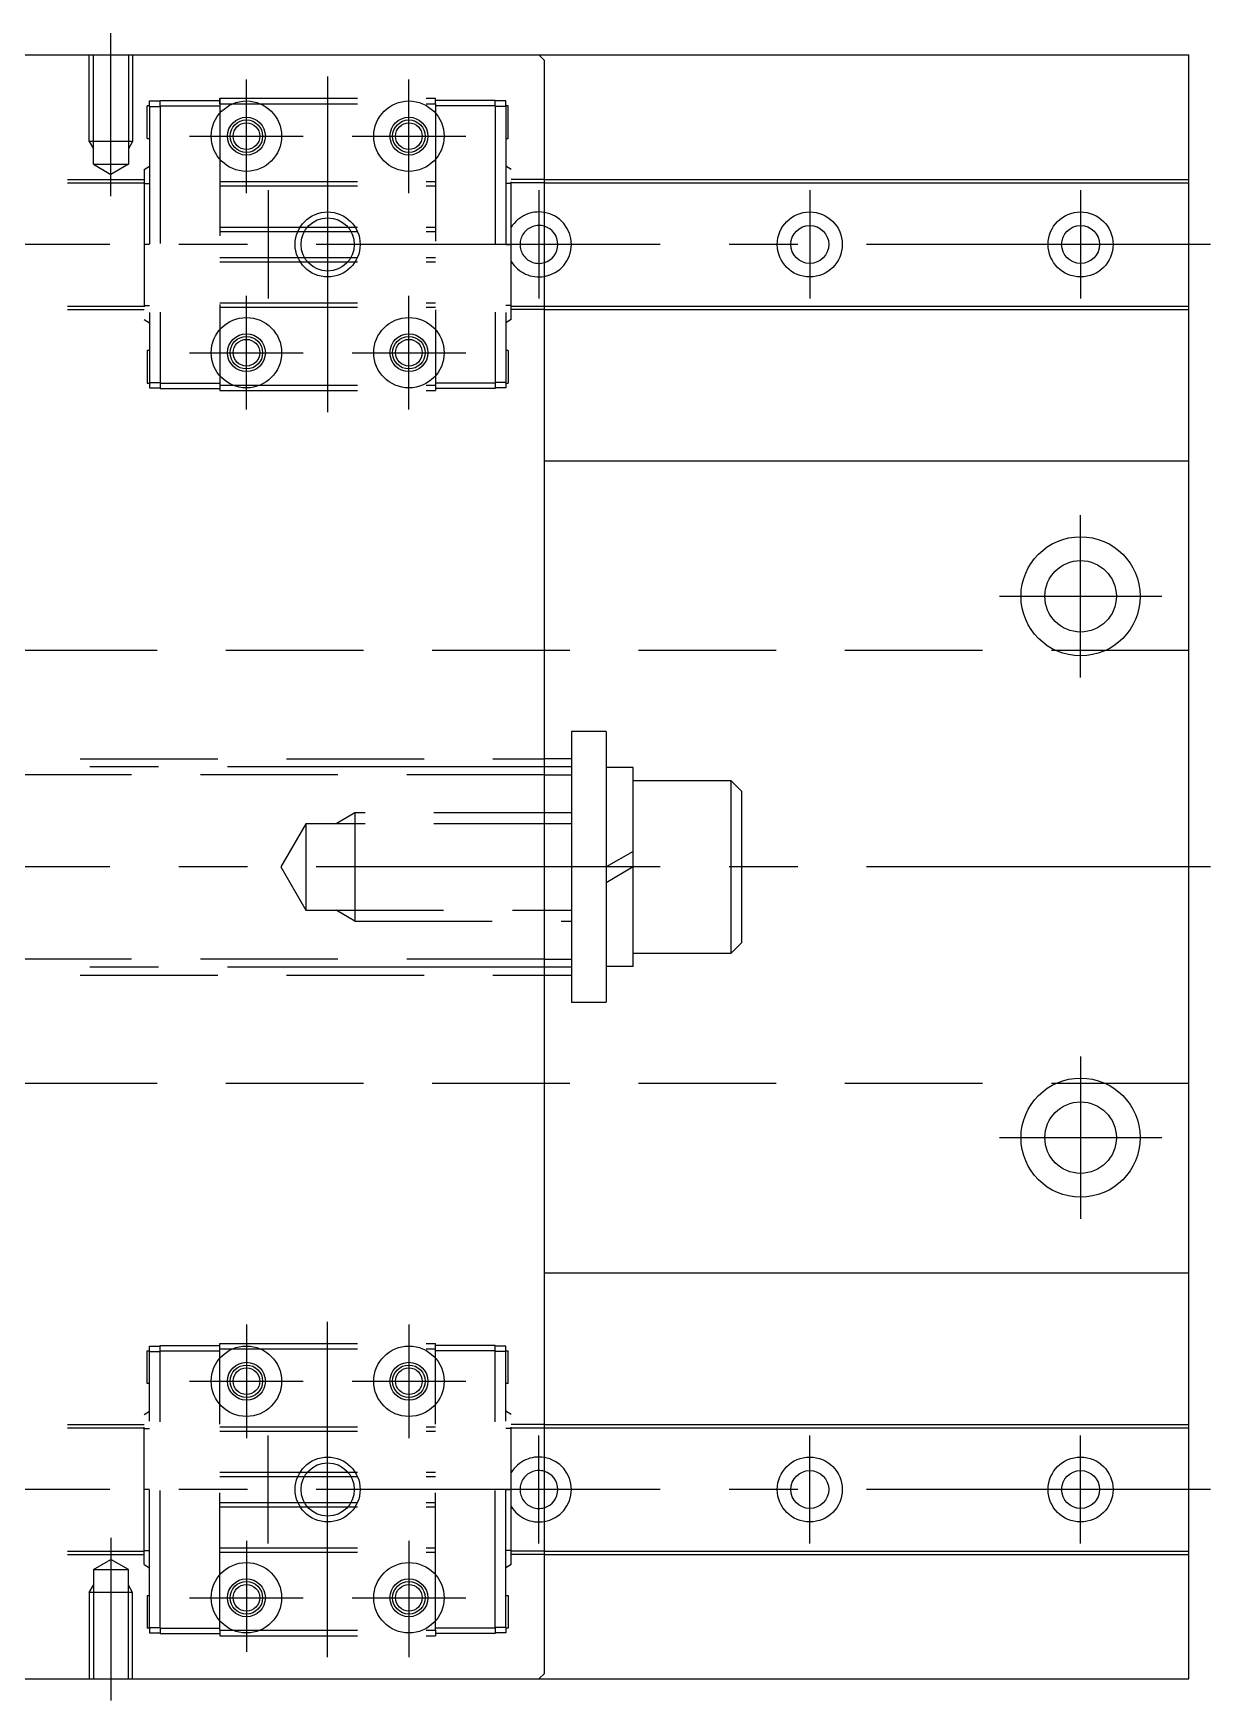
# Model space of a CAD drawing. Extents: x -159 to 423, y -62 to 327.
# Drawn here: x 314.2 to 422.9, y 91.2 to 245.2 of the extents above; entities that cross this region are included whole.
import ezdxf

# ---------------------------------------------------------------- set-up
doc = ezdxf.new("R2010")
doc.units = 0
doc.linetypes.add('CENTER', pattern=[50.8, 31.75, -6.35, 6.35, -6.35])
doc.linetypes.add('DASHED', pattern=[19.05, 12.7, -6.35])
doc.layers.get('0').update_dxf_attribs({"linetype": 'CONTINUOUS'})
doc.layers.add('CENTER', color=1, linetype='CENTER')

msp = doc.modelspace()

# ---------------------------------------------------------------- linework, layer by layer
at = {"color": 7, "linetype": 'CONTINUOUS'}
for p, q in [((190.85, 243.22), (420.85, 243.22)), ((361.35, 242.72), (360.85, 243.22)), ((361.35, 93.72), (361.35, 242.72)), ((420.85, 93.22), (420.85, 243.22)), ((361.35, 231.72), (420.85, 231.72)), ((361.35, 231.42), (420.85, 231.42)), ((361.35, 220.02), (420.85, 220.02)), ((361.35, 219.72), (420.85, 219.72)), ((361.35, 205.72), (420.85, 205.72)), ((363.85, 180.72), (363.85, 155.72)), ((367.05, 180.72), (363.85, 180.72)), ((367.05, 180.72), (367.05, 155.72)), ((363.85, 178.22), (361.35, 178.22)), ((363.85, 178.22), (363.85, 158.22)), ((367.05, 177.42), (367.05, 159.02)), ((369.55, 177.42), (367.05, 177.42)), ((369.55, 159.02), (369.55, 177.42)), ((369.55, 176.22), (378.55, 176.22)), ((378.55, 176.22), (378.55, 160.22)), ((378.55, 176.22), (379.55, 175.22)), ((379.55, 175.22), (379.55, 161.22)), ((369.55, 169.66), (367.05, 168.22)), ((369.55, 168.22), (367.05, 166.77)), ((378.55, 160.22), (369.55, 160.22)), ((379.55, 161.22), (378.55, 160.22)), ((369.55, 159.02), (367.05, 159.02)), ((361.35, 158.22), (363.85, 158.22)), ((363.85, 155.72), (367.05, 155.72)), ((361.35, 130.72), (420.85, 130.72)), ((361.35, 116.72), (420.85, 116.72)), ((361.35, 116.42), (420.85, 116.42)), ((361.35, 105.02), (420.85, 105.02)), ((361.35, 104.72), (420.85, 104.72)), ((190.85, 93.22), (420.85, 93.22)), ((361.35, 93.72), (360.85, 93.22))]:
    msp.add_line(p, q, dxfattribs=at)
at = {"color": 3, "linetype": 'DASHED'}
for p, q in [((319.35, 235.22), (319.35, 243.22)), ((319.73, 233.12), (319.73, 243.22)), ((322.97, 243.22), (322.97, 233.12)), ((323.35, 243.22), (323.35, 235.22)), ((324.9, 238.47), (324.9, 238.97)), ((324.9, 238.97), (325.9, 238.97)), ((325.9, 239.02), (331.4, 239.02)), ((325.9, 238.52), (325.9, 239.02)), ((331.4, 239.22), (351.3, 239.22)), ((331.4, 239.22), (331.4, 212.72)), ((331.4, 238.72), (331.4, 239.22)), ((331.4, 238.72), (351.3, 238.72)), ((351.3, 238.72), (351.3, 239.22)), ((356.8, 239.02), (351.3, 239.02)), ((351.3, 238.72), (351.3, 212.72)), ((356.8, 238.52), (356.8, 239.02)), ((357.8, 238.97), (356.8, 238.97)), ((357.8, 238.47), (357.8, 238.97)), ((324.9, 238.52), (324.7, 238.52)), ((324.7, 235.52), (324.7, 238.52)), ((324.9, 238.47), (324.9, 212.97)), ((324.9, 238.47), (325.9, 238.47)), ((325.9, 238.52), (325.9, 212.92)), ((325.9, 238.52), (331.4, 238.52)), ((356.8, 238.52), (351.3, 238.52)), ((356.8, 238.52), (356.8, 212.92)), ((357.8, 238.47), (356.8, 238.47)), ((358, 238.52), (357.8, 238.52)), ((357.8, 238.47), (357.8, 212.97)), ((358, 235.52), (358, 238.52)), ((323.35, 235.22), (319.35, 235.22)), ((319.35, 235.22), (319.73, 234.56)), ((323.35, 235.22), (322.97, 234.56)), ((324.7, 235.52), (324.9, 235.52)), ((357.8, 235.52), (358, 235.52)), ((319.73, 233.12), (322.97, 233.12)), ((319.73, 233.12), (321.35, 232.18)), ((322.97, 233.12), (321.35, 232.18)), ((324.4, 232.65), (324.9, 232.95)), ((324.4, 232.65), (324.4, 218.79)), ((358.3, 232.65), (357.8, 232.95)), ((358.3, 218.79), (358.3, 232.65)), ((298.3, 231.72), (324.4, 231.72)), ((298.3, 231.42), (324.4, 231.42)), ((324.4, 231.35), (324.9, 231.35)), ((331.4, 231.52), (351.3, 231.52)), ((331.4, 231.12), (351.3, 231.12)), ((358.3, 231.35), (357.8, 231.35)), ((361.35, 231.72), (358.3, 231.72)), ((361.35, 231.42), (358.3, 231.42)), ((331.4, 227.32), (351.3, 227.32)), ((331.4, 226.92), (351.3, 226.92)), ((324.9, 225.72), (324.4, 225.72)), ((357.8, 225.72), (358.3, 225.72)), ((331.4, 224.52), (351.3, 224.52)), ((331.4, 224.12), (351.3, 224.12)), ((331.4, 220.32), (351.3, 220.32)), ((298.3, 220.02), (324.4, 220.02)), ((298.3, 219.72), (324.4, 219.72)), ((324.4, 220.09), (324.9, 220.09)), ((324.4, 218.79), (324.9, 218.49)), ((331.4, 219.92), (351.3, 219.92)), ((358.3, 220.09), (357.8, 220.09)), ((358.3, 218.79), (357.8, 218.49)), ((358.3, 220.02), (361.35, 220.02)), ((361.35, 219.72), (358.3, 219.72)), ((324.7, 215.92), (324.7, 212.92)), ((324.9, 215.92), (324.7, 215.92)), ((358, 215.92), (357.8, 215.92)), ((358, 215.92), (358, 212.92)), ((324.7, 212.92), (324.9, 212.92)), ((324.9, 212.97), (324.9, 212.47)), ((324.9, 212.97), (325.9, 212.97)), ((325.9, 212.92), (331.4, 212.92)), ((325.9, 212.92), (325.9, 212.42)), ((331.4, 212.72), (351.3, 212.72)), ((331.4, 212.72), (331.4, 212.22)), ((356.8, 212.92), (351.3, 212.92)), ((351.3, 212.72), (351.3, 212.22)), ((357.8, 212.97), (356.8, 212.97)), ((356.8, 212.92), (356.8, 212.42)), ((357.8, 212.97), (357.8, 212.47)), ((357.8, 212.92), (358, 212.92)), ((324.9, 212.47), (325.9, 212.47)), ((325.9, 212.42), (331.4, 212.42)), ((331.4, 212.22), (351.3, 212.22)), ((356.8, 212.42), (351.3, 212.42)), ((357.8, 212.47), (356.8, 212.47)), ((420.85, 188.22), (200.85, 188.22)), ((261.35, 178.22), (361.35, 178.22)), ((361.35, 176.72), (261.35, 176.72)), ((343.85, 173.22), (342.12, 172.22)), ((343.85, 173.22), (343.85, 163.22)), ((363.85, 173.22), (343.85, 173.22)), ((339.35, 172.22), (337.04, 168.22)), ((363.85, 172.22), (339.35, 172.22)), ((339.35, 172.22), (339.35, 164.22)), ((337.04, 168.22), (339.35, 164.22)), ((339.35, 164.22), (363.85, 164.22)), ((343.85, 163.22), (342.12, 164.22)), ((343.85, 163.22), (363.85, 163.22)), ((361.35, 159.72), (261.35, 159.72)), ((261.35, 158.22), (361.35, 158.22)), ((420.85, 148.22), (200.85, 148.22)), ((324.7, 120.52), (324.7, 123.52)), ((324.7, 123.52), (324.9, 123.52)), ((324.9, 123.47), (324.9, 123.97)), ((324.9, 123.97), (325.9, 123.97)), ((324.9, 97.97), (324.9, 123.47)), ((324.9, 123.47), (325.9, 123.47)), ((325.9, 124.02), (331.4, 124.02)), ((325.9, 123.52), (325.9, 124.02)), ((325.9, 97.92), (325.9, 123.52)), ((325.9, 123.52), (331.4, 123.52)), ((331.4, 124.22), (351.3, 124.22)), ((331.4, 123.72), (331.4, 124.22)), ((331.4, 97.72), (331.4, 123.72)), ((331.4, 123.72), (351.3, 123.72)), ((351.3, 123.72), (351.3, 124.22)), ((356.8, 124.02), (351.3, 124.02)), ((351.3, 97.72), (351.3, 123.72)), ((356.8, 123.52), (351.3, 123.52)), ((356.8, 123.52), (356.8, 124.02)), ((357.8, 123.97), (356.8, 123.97)), ((356.8, 97.92), (356.8, 123.52)), ((357.8, 123.47), (356.8, 123.47)), ((357.8, 123.47), (357.8, 123.97)), ((357.8, 123.52), (358, 123.52)), ((357.8, 97.97), (357.8, 123.47)), ((358, 120.52), (358, 123.52)), ((324.9, 120.52), (324.7, 120.52)), ((358, 120.52), (357.8, 120.52)), ((324.4, 117.65), (324.9, 117.95)), ((324.4, 103.79), (324.4, 117.65)), ((358.3, 117.65), (357.8, 117.95)), ((358.3, 103.79), (358.3, 117.65)), ((298.3, 116.72), (324.4, 116.72)), ((298.3, 116.42), (324.4, 116.42)), ((324.4, 116.35), (324.9, 116.35)), ((331.4, 116.52), (351.3, 116.52)), ((331.4, 116.12), (351.3, 116.12)), ((358.3, 116.35), (357.8, 116.35)), ((361.35, 116.72), (358.3, 116.72)), ((358.3, 116.42), (361.35, 116.42)), ((331.4, 112.32), (351.3, 112.32)), ((331.4, 111.92), (351.3, 111.92)), ((324.9, 110.72), (324.4, 110.72)), ((331.4, 109.52), (351.3, 109.52)), ((357.8, 110.72), (358.3, 110.72)), ((331.4, 109.12), (351.3, 109.12)), ((298.3, 105.02), (324.4, 105.02)), ((324.4, 105.09), (324.9, 105.09)), ((331.4, 105.32), (351.3, 105.32)), ((331.4, 104.92), (351.3, 104.92)), ((358.3, 105.09), (357.8, 105.09)), ((361.35, 105.02), (358.3, 105.02)), ((298.3, 104.72), (324.4, 104.72)), ((319.73, 103.32), (321.35, 104.25)), ((319.73, 103.32), (319.73, 93.22)), ((319.73, 103.32), (322.97, 103.32)), ((322.97, 103.32), (321.35, 104.25)), ((322.97, 93.22), (322.97, 103.32)), ((324.4, 103.79), (324.9, 103.49)), ((358.3, 103.79), (357.8, 103.49)), ((361.35, 104.72), (358.3, 104.72)), ((319.35, 101.22), (319.73, 101.87)), ((323.35, 101.22), (322.97, 101.87)), ((319.35, 101.22), (319.35, 93.22)), ((323.35, 101.22), (319.35, 101.22)), ((323.35, 93.22), (323.35, 101.22)), ((324.7, 100.92), (324.7, 97.92)), ((324.7, 100.92), (324.9, 100.92)), ((357.8, 100.92), (358, 100.92)), ((358, 100.92), (358, 97.92)), ((324.9, 97.92), (324.7, 97.92)), ((324.9, 97.97), (324.9, 97.47)), ((324.9, 97.97), (325.9, 97.97)), ((324.9, 97.47), (325.9, 97.47)), ((325.9, 97.92), (331.4, 97.92)), ((325.9, 97.92), (325.9, 97.42)), ((325.9, 97.42), (331.4, 97.42)), ((331.4, 97.72), (351.3, 97.72)), ((331.4, 97.72), (331.4, 97.22)), ((331.4, 97.22), (351.3, 97.22)), ((356.8, 97.92), (351.3, 97.92)), ((351.3, 97.72), (351.3, 97.22)), ((356.8, 97.42), (351.3, 97.42)), ((357.8, 97.97), (356.8, 97.97)), ((356.8, 97.92), (356.8, 97.42)), ((357.8, 97.47), (356.8, 97.47)), ((357.8, 97.97), (357.8, 97.47)), ((358, 97.92), (357.8, 97.92))]:
    msp.add_line(p, q, dxfattribs=at)
at = {"color": 3, "linetype": 'CONTINUOUS'}
for p, q in [((361.35, 176.72), (363.85, 176.72)), ((361.35, 159.72), (363.85, 159.72))]:
    msp.add_line(p, q, dxfattribs=at)
at = {"color": 7, "linetype": 'CONTINUOUS'}
for centre, radius in [((333.85, 235.72), 3.25), ((348.85, 235.72), 3.25), ((333.85, 235.72), 1.75), ((348.85, 235.72), 1.75), ((333.85, 235.72), 1.23), ((348.85, 235.72), 1.23), ((341.35, 225.72), 2.46), ((385.85, 225.72), 3), ((410.85, 225.72), 3), ((385.85, 225.72), 1.75), ((410.85, 225.72), 1.75), ((333.85, 215.72), 3.25), ((348.85, 215.72), 3.25), ((333.85, 215.72), 1.75), ((348.85, 215.72), 1.75), ((333.85, 215.72), 1.23), ((348.85, 215.72), 1.23), ((410.85, 193.22), 5.5), ((410.85, 193.22), 3.3), ((410.85, 143.22), 5.5), ((410.85, 143.22), 3.3), ((333.85, 120.72), 3.25), ((348.85, 120.72), 3.25), ((333.85, 120.72), 1.75), ((333.85, 120.72), 1.23), ((348.85, 120.72), 1.75), ((348.85, 120.72), 1.23), ((341.35, 110.72), 2.46), ((385.85, 110.72), 3), ((385.85, 110.72), 1.75), ((410.85, 110.72), 3), ((410.85, 110.72), 1.75), ((333.85, 100.72), 3.25), ((348.85, 100.72), 3.25), ((333.85, 100.72), 1.75), ((333.85, 100.72), 1.23), ((348.85, 100.72), 1.75), ((348.85, 100.72), 1.23)]:
    msp.add_circle(centre, radius, dxfattribs=at)
at = {"color": 3, "linetype": 'CONTINUOUS'}
for centre, radius in [((333.85, 235.72), 1.5), ((348.85, 235.72), 1.5), ((341.35, 225.72), 3), ((333.85, 215.72), 1.5), ((348.85, 215.72), 1.5), ((333.85, 120.72), 1.5), ((348.85, 120.72), 1.5), ((341.35, 110.72), 3), ((333.85, 100.72), 1.5), ((348.85, 100.72), 1.5)]:
    msp.add_circle(centre, radius, dxfattribs=at)
at = {"color": 3, "linetype": 'DASHED'}
for centre, radius, start, end in [((360.85, 225.72), 3, 80.4059, 148.2117), ((360.85, 225.72), 1.75, 73.3985, 286.6015), ((360.85, 225.72), 3, 211.7883, 279.5941), ((360.85, 110.72), 3, 80.4059, 148.2117), ((360.85, 110.72), 1.75, 73.3985, 286.6015), ((360.85, 110.72), 3, 211.7883, 279.5941)]:
    msp.add_arc(centre, radius, start, end, dxfattribs=at)
at = {"color": 7, "linetype": 'CONTINUOUS'}
for centre, radius, start, end in [((360.85, 225.72), 3, 279.5941, 80.4059), ((360.85, 225.72), 1.75, 286.6015, 73.3985), ((360.85, 110.72), 3, 279.5941, 80.4059), ((360.85, 110.72), 1.75, 286.6015, 73.3985)]:
    msp.add_arc(centre, radius, start, end, dxfattribs=at)
at = {"layer": 'CENTER', "color": 1, "linetype": 'CENTER'}
for p, q in [((321.35, 230.18), (321.35, 245.22)), ((333.85, 230.47), (333.85, 240.97)), ((341.35, 241.22), (341.35, 210.22)), ((348.85, 230.47), (348.85, 240.97)), ((328.6, 235.72), (339.1, 235.72)), ((343.6, 235.72), (354.1, 235.72)), ((335.85, 230.72), (335.85, 220.72)), ((360.85, 230.72), (360.85, 220.72)), ((385.85, 230.72), (385.85, 220.72)), ((410.85, 230.72), (410.85, 220.72)), ((422.85, 225.72), (198.85, 225.72)), ((333.85, 210.47), (333.85, 220.97)), ((348.85, 210.47), (348.85, 220.97)), ((328.6, 215.72), (339.1, 215.72)), ((343.6, 215.72), (354.1, 215.72)), ((410.85, 185.72), (410.85, 200.72)), ((403.35, 193.22), (418.35, 193.22)), ((363.85, 177.47), (200.85, 177.47)), ((422.85, 168.22), (145.05, 168.22)), ((363.85, 158.97), (200.85, 158.97)), ((410.85, 150.72), (410.85, 135.72)), ((403.35, 143.22), (418.35, 143.22)), ((333.85, 125.97), (333.85, 115.47)), ((341.35, 95.22), (341.35, 126.22)), ((348.85, 125.97), (348.85, 115.47)), ((328.6, 120.72), (339.1, 120.72)), ((343.6, 120.72), (354.1, 120.72)), ((335.85, 105.72), (335.85, 115.72)), ((360.85, 105.72), (360.85, 115.72)), ((385.85, 105.72), (385.85, 115.72)), ((410.85, 105.72), (410.85, 115.72)), ((422.85, 110.72), (198.85, 110.72)), ((321.35, 106.25), (321.35, 91.22)), ((333.85, 105.97), (333.85, 95.72)), ((348.85, 105.97), (348.85, 95.22)), ((328.6, 100.72), (339.1, 100.72)), ((343.6, 100.72), (354.1, 100.72))]:
    msp.add_line(p, q, dxfattribs=at)

doc.saveas('drawing.dxf')
